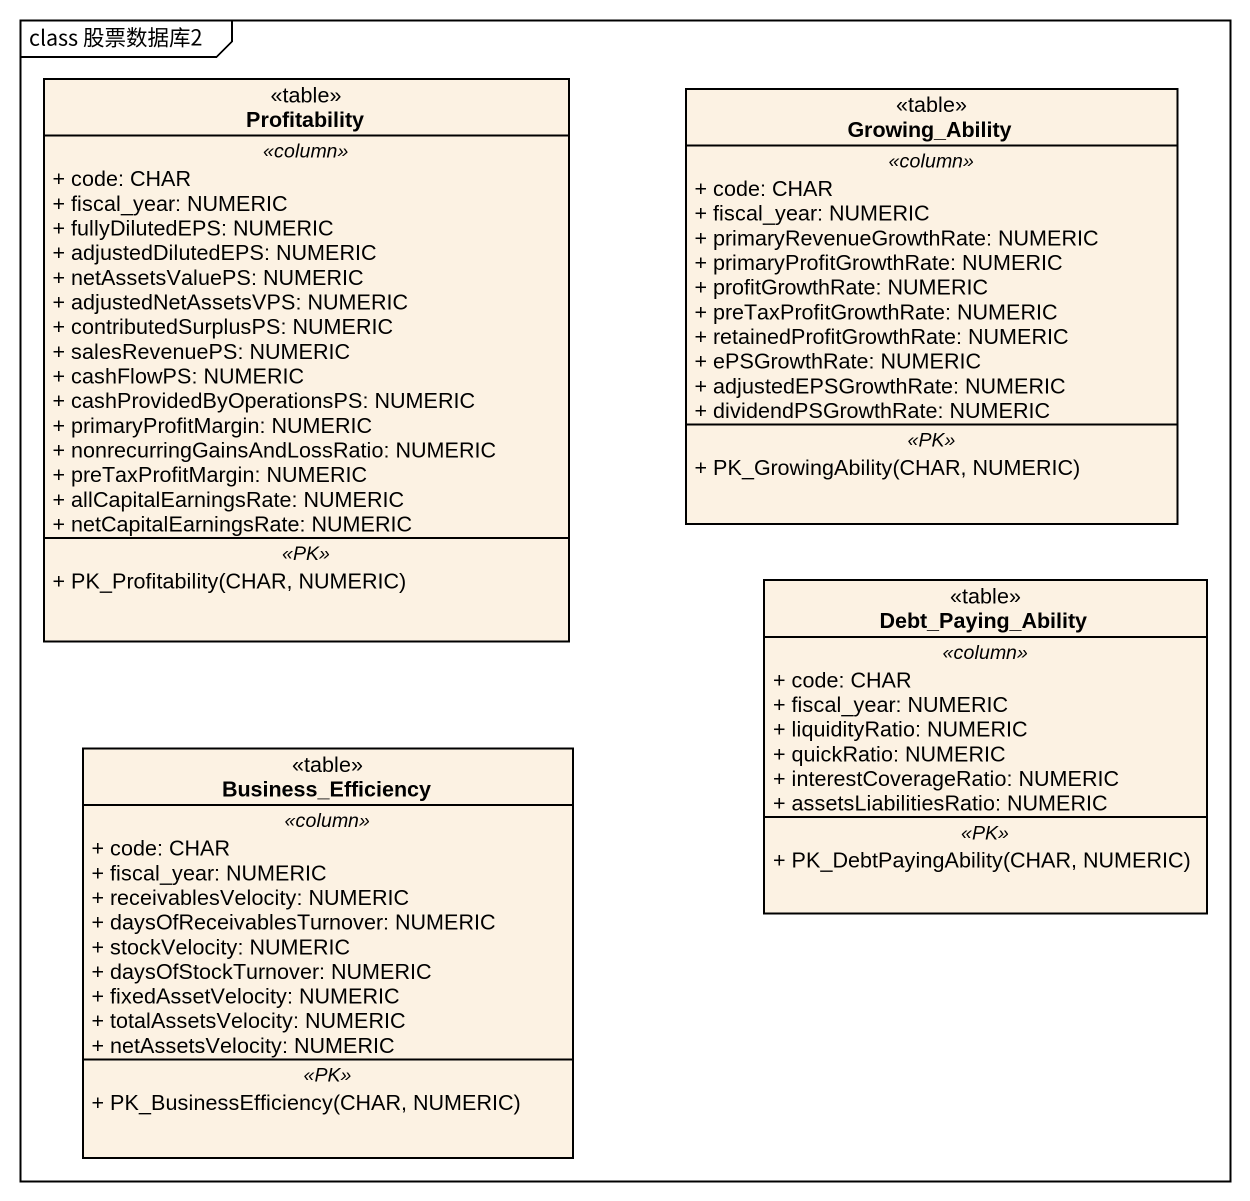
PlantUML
@startuml
mainframe class 股票数据库2
hide circle
hide empty members
skinparam classAttributeIconSize 0
class Profitability <<table>> {
  .. <<column>> ..
  + code: CHAR
  + fiscal_year: NUMERIC
  + fullyDilutedEPS: NUMERIC
  + adjustedDilutedEPS: NUMERIC
  + netAssetsValuePS: NUMERIC
  + adjustedNetAssetsVPS: NUMERIC
  + contributedSurplusPS: NUMERIC
  + salesRevenuePS: NUMERIC
  + cashFlowPS: NUMERIC
  + cashProvidedByOperationsPS: NUMERIC
  + primaryProfitMargin: NUMERIC
  + nonrecurringGainsAndLossRatio: NUMERIC
  + preTaxProfitMargin: NUMERIC
  + allCapitalEarningsRate: NUMERIC
  + netCapitalEarningsRate: NUMERIC
  .. <<PK>> ..
  + PK_Profitability(CHAR, NUMERIC)
}
class Growing_Ability <<table>> {
  .. <<column>> ..
  + code: CHAR
  + fiscal_year: NUMERIC
  + primaryRevenueGrowthRate: NUMERIC
  + primaryProfitGrowthRate: NUMERIC
  + profitGrowthRate: NUMERIC
  + preTaxProfitGrowthRate: NUMERIC
  + retainedProfitGrowthRate: NUMERIC
  + ePSGrowthRate: NUMERIC
  + adjustedEPSGrowthRate: NUMERIC
  + dividendPSGrowthRate: NUMERIC
  .. <<PK>> ..
  + PK_GrowingAbility(CHAR, NUMERIC)
}
class Debt_Paying_Ability <<table>> {
  .. <<column>> ..
  + code: CHAR
  + fiscal_year: NUMERIC
  + liquidityRatio: NUMERIC
  + quickRatio: NUMERIC
  + interestCoverageRatio: NUMERIC
  + assetsLiabilitiesRatio: NUMERIC
  .. <<PK>> ..
  + PK_DebtPayingAbility(CHAR, NUMERIC)
}
class Business_Efficiency <<table>> {
  .. <<column>> ..
  + code: CHAR
  + fiscal_year: NUMERIC
  + receivablesVelocity: NUMERIC
  + daysOfReceivablesTurnover: NUMERIC
  + stockVelocity: NUMERIC
  + daysOfStockTurnover: NUMERIC
  + fixedAssetVelocity: NUMERIC
  + totalAssetsVelocity: NUMERIC
  + netAssetsVelocity: NUMERIC
  .. <<PK>> ..
  + PK_BusinessEfficiency(CHAR, NUMERIC)
}
@enduml
